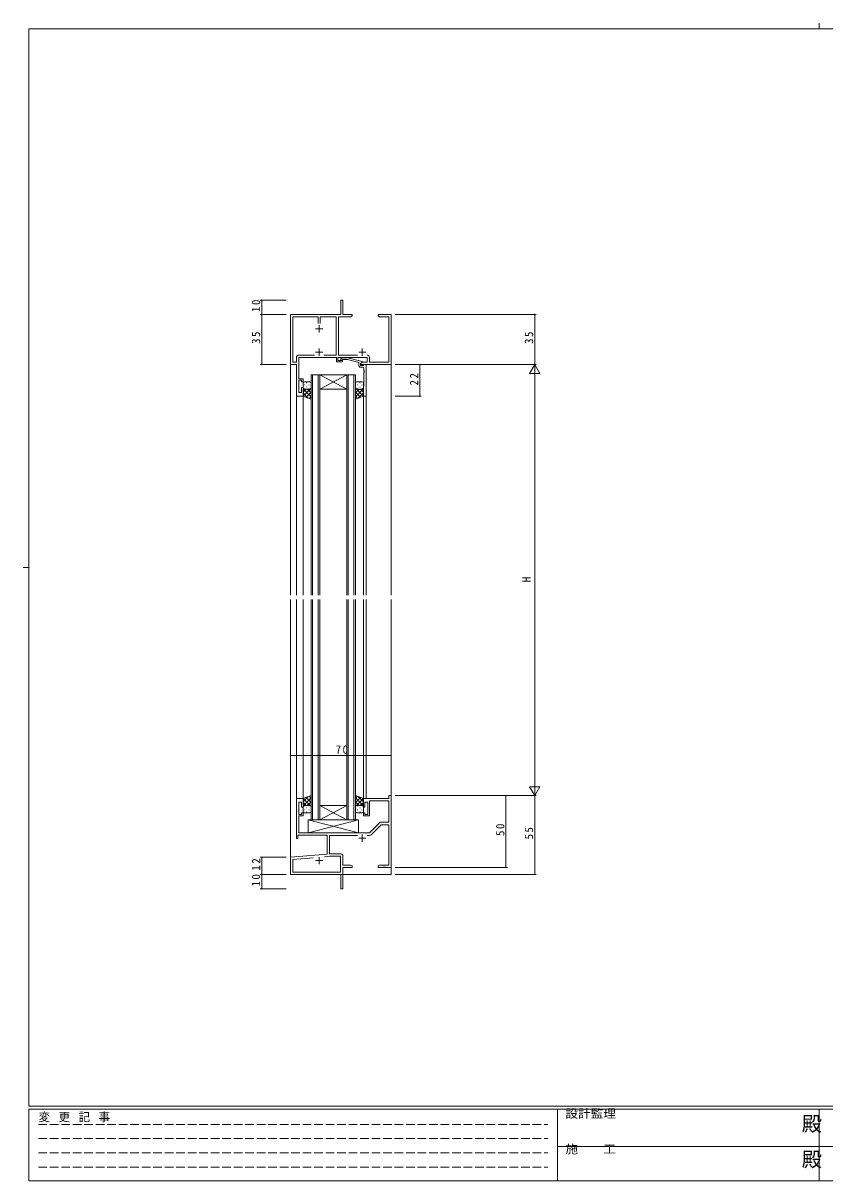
# Model space of a CAD drawing. Units: millimetres, scale not verified. Extents: x -841 to 292, y -594 to 212.
# Drawn here: x -841 to -283, y -594 to 212 of the extents above; entities that cross this region are included whole.
import ezdxf
from ezdxf.enums import TextEntityAlignment as Align

# ---------------------------------------------------------------- set-up
doc = ezdxf.new("R2010")
doc.units = ezdxf.units.MM
doc.header["$LTSCALE"] = 2
doc.linetypes.add('DASHED3', pattern=[4, 3, -1])
for name, color, linetype, lineweight in [('0-1_YKK_ZWAK', 7, 'Continuous', 9), ('0-3_YKK_11', 7, 'Continuous', 9), ('0-4_YKK_12', 2, 'Continuous', 9), ('0-5_YKK_D', 6, 'Continuous', 9), ('0-6_YKK_13', 4, 'Continuous', 9)]:
    doc.layers.add(name, color=color, linetype=linetype, lineweight=lineweight)
doc.styles.add('ＭＳ ゴシック', font='')
doc.styles.get('ＭＳ ゴシック').set_extended_font_data('MS Gothic')

msp = doc.modelspace()

# ---------------------------------------------------------------- linework, layer by layer
at = {"layer": '0-1_YKK_ZWAK'}
for p, q in [((-286.98, 212), (-286.98, 208)), ((-837, -542), (-837, 208)), ((263, 208), (-837, 208)), ((-841, -167), (-837, -167)), ((263, -542), (-837, -542)), ((-837, -594), (-837, -544)), ((209, -544), (-837, -544)), ((-469, -544), (-469, -594)), ((-287, -544), (-287, -594)), ((-469, -569.999), (-285, -569.999)), ((-285, -569.999), (-101, -569.999)), ((-837, -594), (209, -594))]:
    msp.add_line(p, q, dxfattribs=at)
at = {"layer": '0-1_YKK_ZWAK', "linetype": 'DASHED3'}
for p, q in [((-830.431, -554.732), (-475.87, -554.732)), ((-830.431, -564.63), (-475.87, -564.63)), ((-830.431, -574.528), (-475.87, -574.528)), ((-830.431, -584.426), (-475.87, -584.426))]:
    msp.add_line(p, q, dxfattribs=at)
at = {"layer": '0-3_YKK_11'}
for p, q in [((-619.976, 18.491), (-619.976, 9.241)), ((-618.476, 9.241), (-618.476, 18.491)), ((-654.976, 9.241), (-654.976, -25.759)), ((-619.976, 9.241), (-654.976, 9.241)), ((-611.976, 9.241), (-618.476, 9.241)), ((-593.976, 9.241), (-593.976, 8.241)), ((-590.434, 9.241), (-593.976, 9.241)), ((-593.976, 8.241), (-592.885, 7.611)), ((-590.251, 9.121), (-590.434, 9.241)), ((-589.701, 9.121), (-590.251, 9.121)), ((-589.518, 9.241), (-589.701, 9.121)), ((-589.434, 9.241), (-589.518, 9.241)), ((-589.251, 9.121), (-589.434, 9.241)), ((-588.701, 9.121), (-589.251, 9.121)), ((-588.518, 9.241), (-588.701, 9.121)), ((-584.976, 9.241), (-588.518, 9.241)), ((-584.976, -25.759), (-584.976, 9.241)), ((-653.346, -24.129), (-653.346, 7.611)), ((-653.346, 7.611), (-635.626, 7.611)), ((-635.626, 7.611), (-635.626, 2.941)), ((-634.976, 1.741), (-634.976, -3.259)), ((-634.326, 2.941), (-634.326, 7.611)), ((-634.326, 7.611), (-623.076, 7.611)), ((-634.326, 2.941), (-634.326, 7.611)), ((-623.076, 7.611), (-623.076, -19.129)), ((-621.446, 7.611), (-613.067, 7.611)), ((-621.446, -19.129), (-621.446, 7.611)), ((-592.885, 7.611), (-586.606, 7.611)), ((-586.606, 7.611), (-586.606, -24.129)), ((-637.476, -0.759), (-632.476, -0.759)), ((-634.976, -14.559), (-634.976, -19.559)), ((-604.976, -14.559), (-604.976, -19.559)), ((-650.776, -24.129), (-653.346, -24.129)), ((-650.776, -20.729), (-650.776, -24.129)), ((-649.176, -19.129), (-638.326, -19.129)), ((-622.876, -20.759), (-649.146, -20.759)), ((-649.146, -35.559), (-649.146, -20.759)), ((-637.476, -17.059), (-632.476, -17.059)), ((-631.626, -19.129), (-623.076, -19.129)), ((-622.876, -23.759), (-622.876, -20.759)), ((-618.676, -23.759), (-622.876, -23.759)), ((-621.876, -20.759), (-621.876, -22.759)), ((-601.676, -20.759), (-621.876, -20.759)), ((-621.876, -22.759), (-618.676, -22.759)), ((-621.446, -19.129), (-608.326, -19.129)), ((-619.025, -20.959), (-619.8, -21.734)), ((-615.079, -20.959), (-619.025, -20.959)), ((-618.952, -22.583), (-618.528, -22.159)), ((-618.676, -22.759), (-618.676, -23.759)), ((-618.528, -22.159), (-615.237, -22.159)), ((-615.237, -22.159), (-607.476, -24.238)), ((-604.976, -23.666), (-615.079, -20.959)), ((-607.476, -17.059), (-602.476, -17.059)), ((-606.176, -24.959), (-604.738, -24.129)), ((-604.976, -24.266), (-604.976, -23.666)), ((-604.738, -24.129), (-601.676, -24.129)), ((-601.676, -24.129), (-601.676, -20.759)), ((-600.046, -20.729), (-600.046, -24.129)), ((-600.046, -24.129), (-586.606, -24.129)), ((-654.976, -25.759), (-650.776, -25.759)), ((-650.776, -25.759), (-650.776, -47.759)), ((-607.476, -24.238), (-607.476, -26.059)), ((-606.176, -24.959), (-604.976, -24.266)), ((-606.176, -26.259), (-606.176, -24.959)), ((-606.176, -25.759), (-606.176, -24.959)), ((-584.976, -25.759), (-606.176, -25.759)), ((-604.376, -26.259), (-606.176, -26.259)), ((-605.976, -27.559), (-604.806, -27.559)), ((-604.176, -26.059), (-604.376, -26.259)), ((-603.876, -25.759), (-604.176, -26.059)), ((-602.176, -25.759), (-603.876, -25.759)), ((-603.806, -28.559), (-603.806, -29.8)), ((-603.806, -29.8), (-603.686, -29.984)), ((-603.686, -30.534), (-603.806, -30.717)), ((-603.806, -30.717), (-603.806, -30.8)), ((-603.806, -30.8), (-603.686, -30.984)), ((-603.686, -31.534), (-603.806, -31.717)), ((-603.806, -31.717), (-603.806, -40.742)), ((-603.686, -29.984), (-603.686, -30.534)), ((-603.686, -30.984), (-603.686, -31.534)), ((-602.176, -47.759), (-602.176, -25.759)), ((-646.176, -35.559), (-649.146, -35.559)), ((-649.146, -36.559), (-647.176, -36.559)), ((-649.146, -45.059), (-649.146, -36.559)), ((-647.176, -36.559), (-647.176, -37.759)), ((-647.176, -37.759), (-646.176, -37.759)), ((-646.176, -37.759), (-646.176, -35.559)), ((-650.776, -47.759), (-646.176, -47.759)), ((-647.176, -45.059), (-649.146, -45.059)), ((-647.176, -41.759), (-647.176, -45.059)), ((-646.176, -41.759), (-647.176, -41.759)), ((-646.176, -47.759), (-646.176, -41.759)), ((-603.806, -40.742), (-604.176, -41.759)), ((-604.176, -41.759), (-604.176, -47.759)), ((-604.176, -47.759), (-602.176, -47.759)), ((-650.776, -327.754), (-646.176, -327.754)), ((-650.776, -355.754), (-650.776, -327.754)), ((-649.146, -330.454), (-649.146, -338.954)), ((-647.176, -330.454), (-649.146, -330.454)), ((-647.176, -333.754), (-647.176, -330.454)), ((-646.176, -327.754), (-646.176, -333.754)), ((-604.176, -333.754), (-604.176, -327.754)), ((-604.176, -327.754), (-586.606, -327.754)), ((-603.176, -330.454), (-603.176, -333.754)), ((-601.176, -330.454), (-603.176, -330.454)), ((-601.176, -338.954), (-601.176, -330.454)), ((-599.976, -329.384), (-599.976, -339.954)), ((-586.606, -329.384), (-599.976, -329.384)), ((-586.606, -325.754), (-584.976, -325.754)), ((-586.606, -327.754), (-586.606, -325.754)), ((-586.606, -344.254), (-586.606, -329.384)), ((-584.976, -325.754), (-584.976, -375.754)), ((-646.176, -333.754), (-647.176, -333.754)), ((-647.176, -337.754), (-646.176, -337.754)), ((-647.176, -338.954), (-647.176, -337.754)), ((-646.176, -337.754), (-646.176, -339.954)), ((-603.176, -333.754), (-604.176, -333.754)), ((-604.176, -337.754), (-603.176, -337.754)), ((-604.176, -339.954), (-604.176, -337.754)), ((-603.176, -337.754), (-603.176, -338.954)), ((-649.146, -338.954), (-647.176, -338.954)), ((-649.146, -339.954), (-649.146, -351.754)), ((-646.176, -339.954), (-649.146, -339.954)), ((-599.976, -339.954), (-604.176, -339.954)), ((-603.176, -338.954), (-601.176, -338.954)), ((-599.976, -351.754), (-592.945, -344.723)), ((-591.73, -346.054), (-598.762, -353.086)), ((-591.813, -344.254), (-586.606, -344.254)), ((-586.606, -346.054), (-591.73, -346.054)), ((-586.606, -374.124), (-586.606, -346.054)), ((-649.776, -353.384), (-649.776, -355.754)), ((-629.476, -353.384), (-649.776, -353.384)), ((-649.146, -351.754), (-599.976, -351.754)), ((-629.476, -366.523), (-629.476, -353.384)), ((-608.401, -353.554), (-627.676, -353.554)), ((-627.676, -353.554), (-627.676, -366.354)), ((-604.976, -352.954), (-604.976, -357.954)), ((-599.893, -353.554), (-601.551, -353.554)), ((-649.776, -355.754), (-650.776, -355.754)), ((-607.476, -355.454), (-602.476, -355.454)), ((-654.976, -368.754), (-629.476, -366.523)), ((-654.976, -380.754), (-654.976, -368.754)), ((-653.346, -370.248), (-639.129, -369.004)), ((-653.346, -379.124), (-653.346, -370.248)), ((-634.976, -368.554), (-634.976, -373.554)), ((-631.242, -368.314), (-627.473, -367.984)), ((-631.242, -368.314), (-627.473, -367.984)), ((-627.676, -366.354), (-620.076, -366.354)), ((-627.473, -367.984), (-620.106, -367.984)), ((-620.106, -367.984), (-620.106, -379.124)), ((-618.476, -367.954), (-618.476, -374.124)), ((-637.476, -371.054), (-632.476, -371.054)), ((-618.476, -374.124), (-613.067, -374.124)), ((-611.976, -375.754), (-618.476, -375.754)), ((-618.476, -375.754), (-618.476, -390.004)), ((-593.976, -374.754), (-592.885, -374.124)), ((-593.976, -375.754), (-593.976, -374.754)), ((-590.434, -375.754), (-593.976, -375.754)), ((-592.885, -374.124), (-586.606, -374.124)), ((-590.251, -375.634), (-590.434, -375.754)), ((-589.701, -375.634), (-590.251, -375.634)), ((-589.518, -375.754), (-589.701, -375.634)), ((-589.434, -375.754), (-589.518, -375.754)), ((-589.251, -375.634), (-589.434, -375.754)), ((-588.701, -375.634), (-589.251, -375.634)), ((-588.518, -375.754), (-588.701, -375.634)), ((-584.976, -375.754), (-588.518, -375.754)), ((-619.976, -380.754), (-654.976, -380.754)), ((-620.106, -379.124), (-653.346, -379.124)), ((-619.976, -385.296), (-619.976, -380.754)), ((-619.856, -385.479), (-619.976, -385.296)), ((-619.976, -386.212), (-619.856, -386.029)), ((-619.976, -390.004), (-619.976, -386.212)), ((-619.856, -386.029), (-619.856, -385.479))]:
    msp.add_line(p, q, dxfattribs=at)
for points in [[(-613.067, 7.611), (-611.976, 8.241), (-611.976, 9.241)], [(-613.067, -374.124), (-611.976, -374.754), (-611.976, -375.754)]]:
    msp.add_lwpolyline(points, dxfattribs=at)
for centre, radius, start, end in [((-619.226, 18.491), 0.75, 359.99998, 180), ((-649.176, -20.729), 1.6, 90, 179.99998), ((-619.376, -22.159), 0.6, 134.99998, 315), ((-601.646, -20.729), 1.6, 359.99997, 89.44499), ((-605.976, -26.059), 1.5, 180, 269.99998), ((-604.806, -28.559), 1, 0, 89.99998), ((-591.813, -345.854), 1.6, 89.99998, 134.99998), ((-599.893, -351.954), 1.6, 269.99998, 314.99998), ((-620.076, -367.954), 1.6, 0, 89.99998), ((-619.226, -390.004), 0.75, 179.99998, 0)]:
    msp.add_arc(centre, radius, start, end, dxfattribs=at)
at = {"layer": '0-4_YKK_12'}
for p, q in [((-654.976, 4.246), (-654.976, -186.254)), ((-584.976, 4.246), (-584.976, -186.254)), ((-640.576, -32.754), (-640.576, -186.254)), ((-634.576, -32.754), (-640.576, -32.754)), ((-639.576, -186.254), (-639.576, -32.754)), ((-635.576, -32.754), (-635.576, -186.254)), ((-634.576, -32.754), (-615.776, -42.754)), ((-615.776, -32.754), (-634.576, -42.754)), ((-615.776, -32.754), (-634.576, -32.754)), ((-634.576, -186.254), (-634.576, -32.754)), ((-615.776, -32.754), (-615.776, -186.254)), ((-609.776, -32.754), (-615.776, -32.754)), ((-614.776, -186.254), (-614.776, -32.754)), ((-610.776, -32.754), (-610.776, -186.254)), ((-609.776, -186.254), (-609.776, -32.754)), ((-650.776, -47.455), (-650.776, -186.254)), ((-646.176, -47.254), (-646.176, -186.254)), ((-615.776, -42.754), (-634.576, -42.754)), ((-604.176, -47.455), (-604.176, -186.254)), ((-602.176, -47.454), (-602.176, -186.254)), ((-654.976, -189.254), (-654.976, -380.754)), ((-650.776, -189.254), (-650.776, -328.054)), ((-646.176, -189.254), (-646.176, -328.254)), ((-640.576, -189.254), (-640.576, -342.754)), ((-639.576, -342.754), (-639.576, -189.254)), ((-635.576, -189.254), (-635.576, -342.754)), ((-634.576, -342.754), (-634.576, -189.254)), ((-615.776, -189.254), (-615.776, -342.754)), ((-614.776, -342.754), (-614.776, -189.254)), ((-610.776, -189.254), (-610.776, -342.754)), ((-609.776, -342.754), (-609.776, -189.254)), ((-604.176, -189.254), (-604.176, -328.054)), ((-602.176, -189.254), (-602.176, -327.754)), ((-584.976, -189.254), (-584.976, -380.754)), ((-634.576, -342.754), (-615.776, -332.754)), ((-615.776, -342.754), (-634.576, -332.754)), ((-615.776, -332.754), (-634.576, -332.754)), ((-640.576, -342.754), (-634.576, -342.754)), ((-615.776, -342.754), (-634.576, -342.754)), ((-615.776, -342.754), (-609.776, -342.754)), ((-654.976, -380.754), (-642.276, -380.754)), ((-640.476, -380.754), (-584.976, -380.754))]:
    msp.add_line(p, q, dxfattribs=at)
at = {"layer": '0-5_YKK_D'}
for p, q in [((-657.976, 19.241), (-675.976, 19.241)), ((-674.976, 9.241), (-674.976, 19.241)), ((-657.976, 9.241), (-675.976, 9.241)), ((-657.976, 9.241), (-675.976, 9.241)), ((-674.976, -25.759), (-674.976, 9.241)), ((-581.976, 9.241), (-483.976, 9.241)), ((-657.976, -25.759), (-675.976, -25.759)), ((-581.976, -25.754), (-563.976, -25.754)), ((-581.976, -25.759), (-483.976, -25.759)), ((-581.976, -25.759), (-483.976, -25.759)), ((-564.976, -47.754), (-564.976, -25.754)), ((-484.976, -25.759), (-488.476, -31.821)), ((-488.476, -31.821), (-481.476, -31.821)), ((-484.976, -25.759), (-481.476, -31.821)), ((-484.976, -32.759), (-484.976, -318.759)), ((-581.976, -47.754), (-563.976, -47.754)), ((-654.976, -324.754), (-654.976, -296.754)), ((-654.976, -297.754), (-584.976, -297.754)), ((-584.976, -324.754), (-584.976, -296.754)), ((-484.976, -325.759), (-484.976, -313.634)), ((-481.476, -319.697), (-488.476, -319.697)), ((-484.976, -325.759), (-488.476, -319.697)), ((-484.976, -325.759), (-481.476, -319.697)), ((-581.976, -325.759), (-503.976, -325.759)), ((-581.976, -325.759), (-483.976, -325.759)), ((-504.976, -325.759), (-504.976, -375.754)), ((-484.976, -325.754), (-484.976, -380.754)), ((-657.976, -368.754), (-675.976, -368.754)), ((-674.976, -380.754), (-674.976, -368.754)), ((-581.976, -375.754), (-503.976, -375.754)), ((-657.976, -380.754), (-675.976, -380.754)), ((-657.976, -380.754), (-675.976, -380.754)), ((-674.976, -380.754), (-674.976, -390.754)), ((-581.976, -380.754), (-483.976, -380.754)), ((-657.976, -390.754), (-675.976, -390.754))]:
    msp.add_line(p, q, dxfattribs=at)
msp.add_lwpolyline([(-484.976, 9.241), (-484.976, -25.759), (-484.976, -37.883)], dxfattribs=at)
for centre, start, end in [((-674.976, 19.241), 90, 270), ((-674.976, 19.241), 270, 90), ((-674.976, 9.241), 90, 270), ((-674.976, 9.241), 90, 270), ((-674.976, 9.241), 270, 90), ((-674.976, 9.241), 270, 90), ((-484.976, 9.241), 90, 270), ((-484.976, 9.241), 270, 90), ((-674.976, -25.759), 90, 270), ((-674.976, -25.759), 270, 90), ((-564.976, -25.754), 90, 270), ((-564.976, -25.754), 270, 90), ((-564.976, -47.754), 90, 270), ((-564.976, -47.754), 270, 90), ((-654.976, -297.754), 0, 180), ((-654.976, -297.754), 180, 0), ((-584.976, -297.754), 0, 180), ((-584.976, -297.754), 180, 0), ((-504.976, -325.759), 90, 270), ((-504.976, -325.759), 270, 90), ((-674.976, -368.754), 90, 270), ((-674.976, -368.754), 270, 90), ((-504.976, -375.754), 90, 270), ((-504.976, -375.754), 270, 90), ((-674.976, -380.754), 90, 270), ((-674.976, -380.754), 90, 270), ((-674.976, -380.754), 270, 90), ((-674.976, -380.754), 270, 90), ((-484.976, -380.754), 90, 270), ((-484.976, -380.754), 270, 90), ((-674.976, -390.754), 90, 270), ((-674.976, -390.754), 270, 90)]:
    msp.add_arc(centre, 0.106, start, end, dxfattribs=at)
at = {"layer": '0-6_YKK_13'}
for p, q in [((-646.176, -38.754), (-646.176, -41.754)), ((-645.256, -39.834), (-645.056, -39.834)), ((-641.576, -37.754), (-645.176, -37.754)), ((-643.841, -38.419), (-643.641, -38.419)), ((-642.226, -39.834), (-642.026, -39.834)), ((-640.811, -38.419), (-640.634, -38.419)), ((-640.576, -41.754), (-640.576, -38.754)), ((-609.776, -41.754), (-609.776, -38.754)), ((-609.541, -38.419), (-609.718, -38.419)), ((-608.776, -37.754), (-605.176, -37.754)), ((-608.126, -39.834), (-608.326, -39.834)), ((-606.511, -38.419), (-606.711, -38.419)), ((-605.096, -39.834), (-605.296, -39.834)), ((-604.176, -38.754), (-604.176, -41.754)), ((-646.176, -47.754), (-646.176, -41.754)), ((-646.126, -42.067), (-646.176, -42.118)), ((-646.176, -42.622), (-640.576, -48.222)), ((-643.984, -42.754), (-646.176, -44.946)), ((-646.176, -45.451), (-642.593, -49.034)), ((-640.576, -49.754), (-646.176, -47.754)), ((-640.576, -42.174), (-646.161, -47.759)), ((-645.256, -42.664), (-645.056, -42.664)), ((-645.176, -42.754), (-641.576, -42.754)), ((-645.176, -42.754), (-641.576, -42.754)), ((-640.576, -45.003), (-644.077, -48.504)), ((-643.841, -41.249), (-643.641, -41.249)), ((-643.216, -42.754), (-640.576, -45.394)), ((-642.226, -42.664), (-642.026, -42.664)), ((-640.576, -47.831), (-641.993, -49.248)), ((-640.811, -41.249), (-640.611, -41.249)), ((-640.781, -42.361), (-640.576, -42.566)), ((-640.576, -41.754), (-640.576, -49.754)), ((-609.776, -41.754), (-609.776, -49.754)), ((-609.776, -42.174), (-604.191, -47.759)), ((-609.571, -42.361), (-609.776, -42.566)), ((-604.176, -42.622), (-609.776, -48.222)), ((-607.136, -42.754), (-609.776, -45.394)), ((-609.776, -45.003), (-606.275, -48.504)), ((-609.776, -49.754), (-604.176, -47.754)), ((-609.776, -47.831), (-608.359, -49.248)), ((-609.541, -41.249), (-609.741, -41.249)), ((-605.176, -42.754), (-608.776, -42.754)), ((-605.176, -42.754), (-608.776, -42.754)), ((-608.126, -42.664), (-608.326, -42.664)), ((-604.176, -45.451), (-607.759, -49.034)), ((-606.511, -41.249), (-606.711, -41.249)), ((-606.368, -42.754), (-604.176, -44.946)), ((-605.096, -42.664), (-605.296, -42.664)), ((-604.226, -42.067), (-604.176, -42.118)), ((-604.176, -47.754), (-604.176, -41.754)), ((-640.576, -325.754), (-646.176, -327.754)), ((-646.176, -330.058), (-642.593, -326.475)), ((-646.176, -332.886), (-640.576, -327.286)), ((-646.176, -327.754), (-646.176, -333.754)), ((-640.576, -333.334), (-646.161, -327.749)), ((-640.576, -330.506), (-644.077, -327.005)), ((-643.216, -332.754), (-640.576, -330.114)), ((-640.576, -327.677), (-641.993, -326.26)), ((-640.576, -333.754), (-640.576, -325.754)), ((-609.776, -325.754), (-604.176, -327.754)), ((-609.776, -333.754), (-609.776, -325.754)), ((-609.776, -327.677), (-608.359, -326.26)), ((-609.776, -330.506), (-606.275, -327.005)), ((-604.176, -332.886), (-609.776, -327.286)), ((-609.776, -333.334), (-604.191, -327.749)), ((-607.136, -332.754), (-609.776, -330.114)), ((-604.176, -330.058), (-607.759, -326.475)), ((-604.176, -327.754), (-604.176, -333.754)), ((-643.984, -332.754), (-646.176, -330.562)), ((-646.126, -333.441), (-646.176, -333.391)), ((-646.176, -336.754), (-646.176, -333.754)), ((-645.256, -332.844), (-645.056, -332.844)), ((-645.256, -335.674), (-645.056, -335.674)), ((-645.176, -332.754), (-641.576, -332.754)), ((-645.176, -332.754), (-641.576, -332.754)), ((-641.576, -337.754), (-645.176, -337.754)), ((-643.841, -334.259), (-643.641, -334.259)), ((-643.841, -337.089), (-643.641, -337.089)), ((-642.226, -332.844), (-642.026, -332.844)), ((-642.226, -335.674), (-642.026, -335.674)), ((-640.811, -334.259), (-640.611, -334.259)), ((-640.811, -337.089), (-640.634, -337.089)), ((-640.781, -333.148), (-640.576, -332.943)), ((-640.576, -333.754), (-640.576, -336.754)), ((-609.571, -333.148), (-609.776, -332.943)), ((-609.776, -333.754), (-609.776, -336.754)), ((-609.541, -334.259), (-609.741, -334.259)), ((-609.541, -337.089), (-609.718, -337.089)), ((-605.176, -332.754), (-608.776, -332.754)), ((-605.176, -332.754), (-608.776, -332.754)), ((-608.776, -337.754), (-605.176, -337.754)), ((-608.126, -332.844), (-608.326, -332.844)), ((-608.126, -335.674), (-608.326, -335.674)), ((-606.511, -334.259), (-606.711, -334.259)), ((-606.511, -337.089), (-606.711, -337.089)), ((-606.368, -332.754), (-604.176, -330.562)), ((-605.096, -332.844), (-605.296, -332.844)), ((-605.096, -335.674), (-605.296, -335.674)), ((-604.226, -333.441), (-604.176, -333.391)), ((-604.176, -336.754), (-604.176, -333.754)), ((-642.676, -342.754), (-607.676, -351.754)), ((-642.676, -342.754), (-607.676, -342.754)), ((-642.676, -351.754), (-642.676, -342.754)), ((-642.676, -351.754), (-607.676, -342.754)), ((-607.676, -342.754), (-607.676, -351.754)), ((-607.676, -351.754), (-642.676, -351.754))]:
    msp.add_line(p, q, dxfattribs=at)
for centre, start, end in [((-645.176, -38.754), 90.00009, 180.00009), ((-641.576, -38.754), 0.00009, 90.00009), ((-608.776, -38.754), 89.99989, 179.99989), ((-605.176, -38.754), 359.99989, 89.99989), ((-645.176, -41.754), 180.00009, 270.00009), ((-645.176, -41.754), 180.00009, 270.00009), ((-641.576, -41.754), 270.00009, 0.00009), ((-641.576, -41.754), 270.00009, 0.00009), ((-608.776, -41.754), 179.99989, 269.99989), ((-608.776, -41.754), 179.99989, 269.99989), ((-605.176, -41.754), 269.99989, 359.99989), ((-605.176, -41.754), 269.99989, 359.99989), ((-645.176, -333.754), 89.99989, 179.99989), ((-645.176, -333.754), 89.99989, 179.99989), ((-645.176, -336.754), 179.99989, 269.99989), ((-641.576, -333.754), 359.99989, 89.99989), ((-641.576, -333.754), 359.99989, 89.99989), ((-641.576, -336.754), 269.99989, 359.99989), ((-608.776, -333.754), 90.00009, 180.00009), ((-608.776, -333.754), 90.00009, 180.00009), ((-608.776, -336.754), 180.00009, 270.00009), ((-605.176, -333.754), 0.00009, 90.00009), ((-605.176, -333.754), 0.00009, 90.00009), ((-605.176, -336.754), 270.00009, 0.00009)]:
    msp.add_arc(centre, 1, start, end, dxfattribs=at)

# ---------------------------------------------------------------- texts
at = {"layer": '0-1_YKK_ZWAK', "style": 'ＭＳ ゴシック', "width": 1.1}
for s, p in [('設計監理', (-463.615, -551.904)), ('施\u3000\u3000工', (-463.615, -576.649))]:
    msp.add_text(s, height=5.865, dxfattribs=at).set_placement(p, align=Align.BOTTOM_LEFT)
at = {"layer": '0-1_YKK_ZWAK', "color": 2, "style": 'ＭＳ ゴシック'}
for p in [(-299.117, -562.509), (-299.117, -587.254)]:
    msp.add_text('殿', height=10.26, dxfattribs=at).set_placement(p, align=Align.BOTTOM_LEFT)
at = {"layer": '0-1_YKK_ZWAK', "insert": (-830.265, -553.209), "char_height": 5.865, "attachment_point": 7, "style": 'ＭＳ ゴシック'}
msp.add_mtext('\\T1.16;変\\~更\\~記\\~事', dxfattribs=at)
at = {"layer": '0-5_YKK_D', "color": 7, "style": 'ＭＳ ゴシック'}
msp.add_text('H', height=5.865, rotation=90, dxfattribs=at).set_placement((-485.976, -177.307), align=Align.BOTTOM_LEFT)
at = {"layer": '0-5_YKK_D', "color": 7, "char_height": 5.865, "attachment_point": 7, "rotation": 90, "style": 'ＭＳ ゴシック'}
for s, insert in [('\\T1.27;\\W0.95;10', (-675.976, 10.94)), ('\\T1.27;\\W0.95;35', (-675.976, -11.329)), ('\\T1.27;\\W0.95;35', (-485.976, -11.329)), ('\\T1.27;\\W0.95;22', (-565.976, -40.274)), ('\\T1.27;\\W0.95;50', (-505.976, -353.887)), ('\\T1.27;\\W0.95;55', (-485.976, -356.324)), ('\\T1.27;\\W0.95;12', (-675.976, -378.007)), ('\\T1.27;\\W0.95;10', (-675.976, -389.056))]:
    msp.add_mtext(s, dxfattribs=dict(at, insert=insert))
at = {"layer": '0-5_YKK_D', "color": 7, "insert": (-623.496, -296.754), "char_height": 5.865, "attachment_point": 7, "style": 'ＭＳ ゴシック'}
msp.add_mtext('\\T1.27;\\W0.95;70', dxfattribs=at)

doc.saveas('drawing.dxf')
